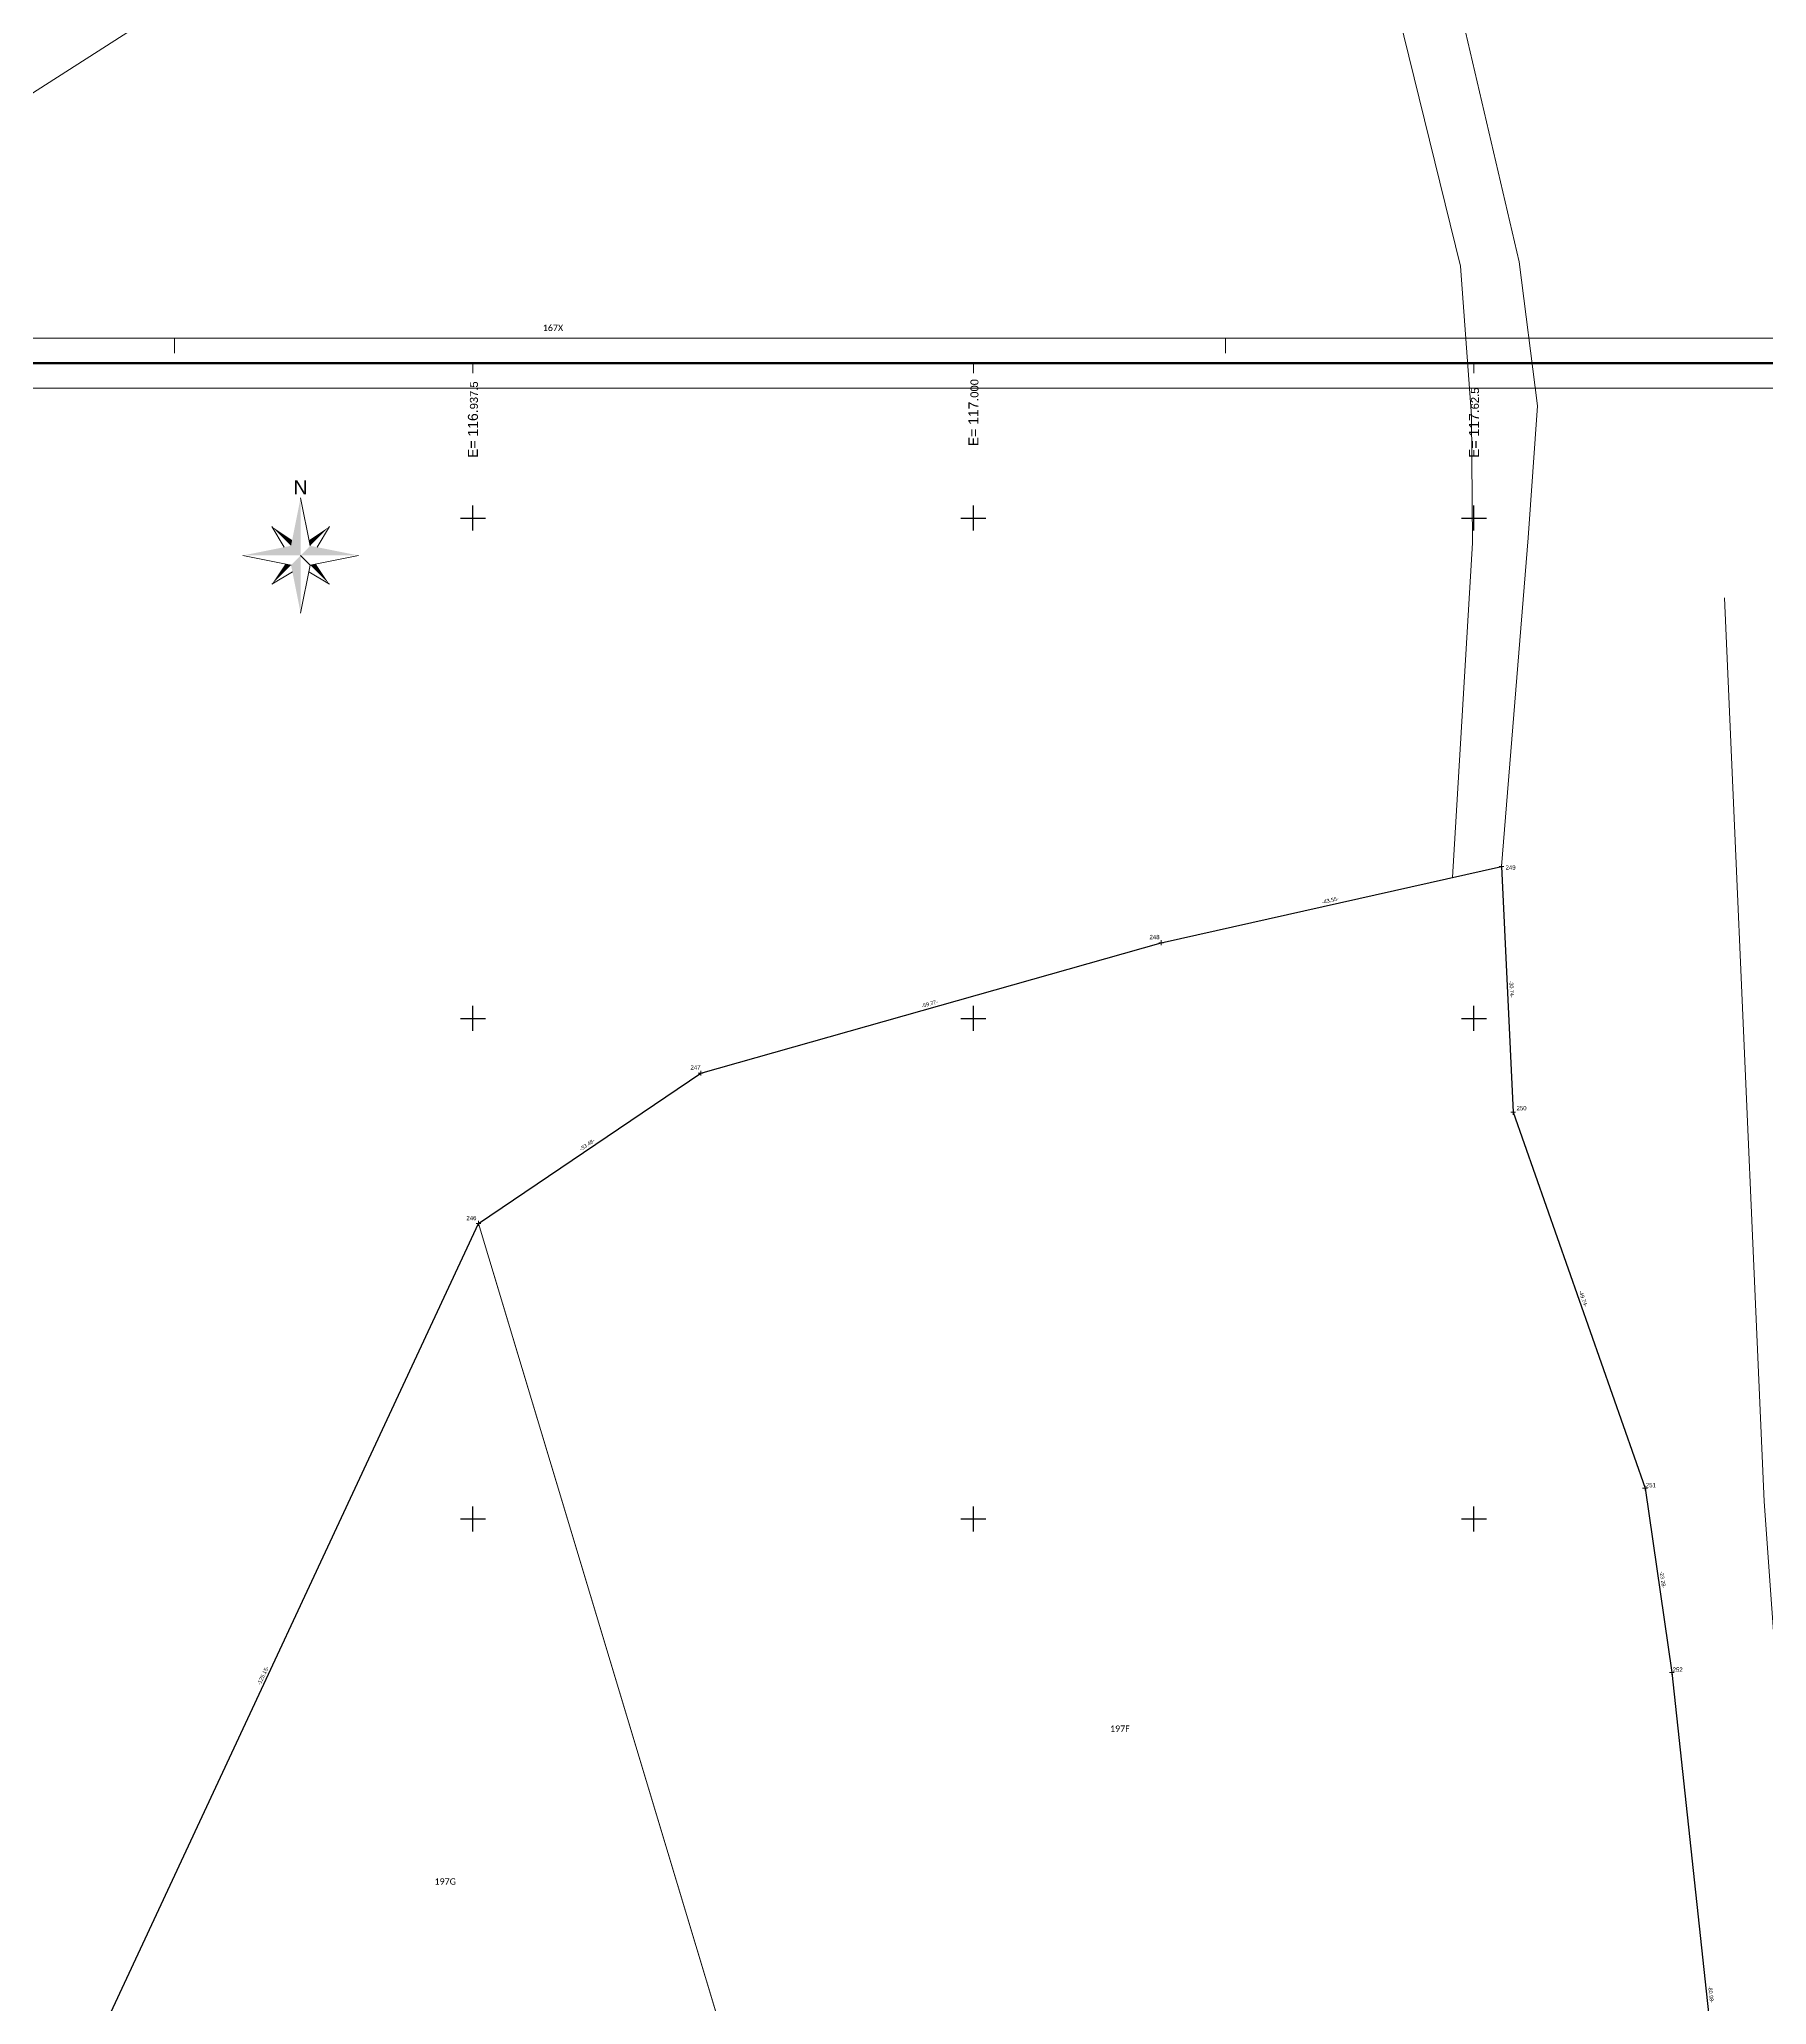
# Model space of a CAD drawing. Header units: metres. Extents: x 113120 to 240396, y 120329 to 242116.
# Drawn here: x 113775.6 to 113991.3, y 121251.8 to 121497.3 of the extents above; entities that cross this region are included whole.
import ezdxf
from ezdxf.enums import TextEntityAlignment as Align

# ---------------------------------------------------------------- set-up
doc = ezdxf.new("R2010")
doc.units = ezdxf.units.M
doc.header["$LTSCALE"] = 3
doc.header["$PDMODE"] = 2
doc.header["$PDSIZE"] = 0.3
doc.layers.get('0').update_dxf_attribs({"lineweight": 0})
for name, color, linetype, lineweight in [('Bordure', 1, 'Continuous', 0), ('Bpn_CaPa', 78, 'Continuous', 0), ('Bpt_CaNu', 7, 'Continuous', 0), ('Carroyage(1)', 7, 'Continuous', 0), ('Cotation Linéaire', 6, 'Continuous', 0), ('Limite de propriété', 5, 'Continuous', 30), ('Légende', 255, 'Continuous', 0), ('TopoAlt', 30, 'Continuous', 0), ('TOPOJIS', 5, 'Continuous', 0), ('TopoMat', 5, 'Continuous', 0)]:
    doc.layers.add(name, color=color, linetype=linetype, lineweight=lineweight)
doc.layers.add('Carroyage(1)_Croix', color=7, linetype='Continuous')
doc.layers.add('Carroyage(1)_Textes', color=7, linetype='Continuous')
doc.styles.add('Legend', font='')
doc.styles.get("Standard").update_dxf_attribs({"font": 'arial.ttf'})
doc.styles.get('Legend').set_extended_font_data('Calibri')

# ---------------------------------------------------------------- blocks, each defined once
blk = doc.blocks.new('TCPOINT')
at = {"color": 0}
blk.add_point((0, 0), dxfattribs=at)
at = {"layer": 'TopoAlt'}
blk.add_attdef('ALT', text='', height=0.3, dxfattribs=at).set_placement((0.1, -0.1), align=Align.TOP_LEFT)
at = {"layer": 'TopoMat'}
blk.add_attdef('MAT', (0.1, 0.1), '', height=0.3, dxfattribs=at)
blk = doc.blocks.new('Y003')
at = {"color": 0}
for p, q in [((0, 0), (1.03, -5.17)), ((-3.1, -3.1), (-1.77, -5.32)), ((3.1, -3.1), (1.77, -5.32)), ((-6.21, -6.21), (-1.03, -7.24)), ((1.03, -7.24), (6.21, -6.21)), ((-3.1, -9.31), (-0.89, -7.98)), ((3.1, -9.31), (0.89, -7.98))]:
    blk.add_line(p, q, dxfattribs=at)
blk.add_lwpolyline([(0, -12.41), (1.03, -7.24), (0, -6.21)], dxfattribs=at)
for points in [[(0, -6.21), (0, -6.21), (0, 0), (-1.03, -5.17)], [(-3.1, -3.1), (-1.03, -5.17), (-0.91, -4.56)], [(3.1, -3.1), (1.03, -5.17), (0.91, -4.56)], [(-6.21, -6.21), (-1.03, -5.17), (0, -6.21)], [(0, -6.21), (0, -12.41), (-1.03, -7.24)], [(0, -6.21), (6.21, -6.21), (1.03, -5.17)], [(-3.1, -9.31), (-1.03, -7.24), (-1.64, -7.12)], [(3.1, -9.31), (1.03, -7.24), (1.64, -7.12)]]:
    blk.add_solid(points, dxfattribs=at)
blk.add_text('N', height=1.5, dxfattribs=at).set_placement((-0.76, 0.37))

msp = doc.modelspace()

# ---------------------------------------------------------------- linework, layer by layer
at = {"flags": 128}
msp.add_lwpolyline([(113667.48, 120723.71), (114179.98, 120723.71), (114179.98, 121453.71), (113667.48, 121453.71)], close=True, dxfattribs=at)
at = {"layer": 'Bordure', "flags": 128}
msp.add_lwpolyline([(114066.85, 120830.35), (114046.23, 120917.36), (114035.2, 120963.89), (114024.68, 121025.61), (114016.2, 121075.32), (114007.62, 121143.2), (113997.62, 121222.27), (113991, 121314.66), (113986.06, 121427.53)], dxfattribs=at)
at = {"layer": 'Bpn_CaPa'}
for p, q in [((113872.32, 121210.26), (113832.3, 121343.31, 99.28)), ((113832.3, 121343.31, 99.28), (113872.32, 121210.26))]:
    msp.add_line(p, q, dxfattribs=at)
for points in [[(113745.07, 121471.58), (113721.9, 121556.21), (113741.16, 121567.46), (113789.65, 121500.12), (113745.07, 121471.58)], [(113958.2, 121393.99), (113952.09, 121392.62), (113954.6, 121434.4), (113954.48, 121450.28), (113953.08, 121468.95), (113936.96, 121534.48), (113938.1, 121542.27), (113945.99, 121544.85), (113944.98, 121535.75), (113960.4, 121469.5), (113962.69, 121451.53), (113961.54, 121435.02), (113958.2, 121393.99)], [(113881.01, 121180.58), (113872.32, 121210.26), (113830.47, 121349.41), (113858.21, 121368.17), (113915.71, 121384.46), (113952.09, 121392.62), (113958.2, 121393.99), (113959.67, 121363.28), (113976.13, 121316.34), (113979.48, 121293.3), (113988.18, 121212.79), (113881.01, 121180.58)], [(113872.32, 121210.26), (113792.85, 121186.25), (113777.61, 121235.97), (113830.47, 121349.41), (113872.32, 121210.26)]]:
    msp.add_lwpolyline(points, close=True, dxfattribs=at)
at = {"layer": 'Carroyage(1)'}
for p, q in [((113792.48, 121459.96), (113792.48, 121458.09)), ((113923.73, 121459.96), (113923.73, 121458.09)), ((113829.77, 121456.84), (113829.77, 121455.59)), ((113892.27, 121456.84), (113892.27, 121455.59)), ((113954.77, 121456.84), (113954.77, 121455.59))]:
    msp.add_line(p, q, dxfattribs=at)
msp.add_lwpolyline([(113661.23, 120717.46), (114186.23, 120717.46), (114186.23, 121459.96), (113661.23, 121459.96)], close=True, dxfattribs=at)
at = {"layer": 'Carroyage(1)', "const_width": 0.312}
msp.add_lwpolyline([(113664.36, 120720.59), (114183.11, 120720.59), (114183.11, 121456.84), (113664.36, 121456.84)], close=True, dxfattribs=at)
at = {"layer": 'Carroyage(1)_Croix'}
for p, q in [((113829.77, 121435.94), (113829.77, 121439.06)), ((113892.27, 121435.94), (113892.27, 121439.06)), ((113954.77, 121435.94), (113954.77, 121439.06)), ((113828.2, 121437.5), (113831.33, 121437.5)), ((113890.7, 121437.5), (113893.83, 121437.5)), ((113953.2, 121437.5), (113956.33, 121437.5)), ((113828.2, 121375), (113831.33, 121375)), ((113829.77, 121373.44), (113829.77, 121376.56)), ((113890.7, 121375), (113893.83, 121375)), ((113892.27, 121373.44), (113892.27, 121376.56)), ((113953.2, 121375), (113956.33, 121375)), ((113954.77, 121373.44), (113954.77, 121376.56)), ((113829.77, 121310.94), (113829.77, 121314.06)), ((113892.27, 121310.94), (113892.27, 121314.06)), ((113954.77, 121310.94), (113954.77, 121314.06)), ((113828.2, 121312.5), (113831.33, 121312.5)), ((113890.7, 121312.5), (113893.83, 121312.5)), ((113953.2, 121312.5), (113956.33, 121312.5))]:
    msp.add_line(p, q, dxfattribs=at)
at = {"layer": 'Limite de propriété'}
for p, q in [((113915.71, 121384.46), (113958.2, 121393.99)), ((113958.2, 121393.99), (113959.67, 121363.28)), ((113858.21, 121368.17), (113915.71, 121384.46)), ((113830.47, 121349.41), (113858.21, 121368.17)), ((113959.67, 121363.28), (113976.13, 121316.34)), ((113777.61, 121235.97), (113830.47, 121349.41)), ((113976.13, 121316.34), (113979.48, 121293.3)), ((113979.48, 121293.3), (113988.18, 121212.79))]:
    msp.add_line(p, q, dxfattribs=at)

# ---------------------------------------------------------------- block references
at = {"layer": 'Légende', "xscale": 1.160802165586493, "yscale": 1.160802165586493, "zscale": 1.160802165586493}
msp.add_blockref('Y003', (113808.25, 121440.04), dxfattribs=at)
at = {"layer": 'TOPOJIS'}
ref = msp.add_blockref('TCPOINT', (113958.2, 121393.99), dxfattribs=at)
ref.add_attrib('MAT', '249', (113958.71, 121393.59), dxfattribs={"layer": 'TopoMat', "height": 0.54})
ref = msp.add_blockref('TCPOINT', (113915.71, 121384.46), dxfattribs=at)
ref.add_attrib('MAT', '248', (113914.25, 121384.9), dxfattribs={"layer": 'TopoMat', "height": 0.54})
ref = msp.add_blockref('TCPOINT', (113858.21, 121368.17), dxfattribs=at)
ref.add_attrib('MAT', '247', (113856.93, 121368.61), dxfattribs={"layer": 'TopoMat', "height": 0.54})
ref = msp.add_blockref('TCPOINT', (113959.67, 121363.28), dxfattribs=at)
ref.add_attrib('MAT', '250', (113960.08, 121363.53), dxfattribs={"layer": 'TopoMat', "height": 0.54})
ref = msp.add_blockref('TCPOINT', (113830.47, 121349.41), dxfattribs=at)
ref.add_attrib('MAT', '246', (113828.95, 121349.8), dxfattribs={"layer": 'TopoMat', "height": 0.54})
ref = msp.add_blockref('TCPOINT', (113976.13, 121316.34), dxfattribs=at)
ref.add_attrib('MAT', '251', (113976.23, 121316.44), dxfattribs={"layer": 'TopoMat', "height": 0.54})
ref = msp.add_blockref('TCPOINT', (113979.48, 121293.3), dxfattribs=at)
ref.add_attrib('MAT', '252', (113979.58, 121293.4), dxfattribs={"layer": 'TopoMat', "height": 0.54})

# ---------------------------------------------------------------- texts
at = {"layer": 'Bpt_CaNu', "char_height": 0.8, "attachment_point": 7, "style": 'Legend'}
for s, insert in [('167X', (113838.49, 121460.86)), ('197F', (113909.32, 121285.89)), ('197G', (113824.97, 121266.79))]:
    msp.add_mtext(s, dxfattribs=dict(at, insert=insert))
at = {"layer": 'Carroyage(1)_Textes'}
for s, height, p in [('937.5', 1, (113830.39, 121451.08)), ('000', 1, (113892.89, 121452.53)), ('62.5', 1, (113955.39, 121451.08)), ('E= 116.', 1.25, (113830.39, 121445.01)), ('E= 117.', 1.25, (113892.89, 121446.47)), ('E= 117.', 1.25, (113955.39, 121445.01))]:
    msp.add_text(s, height=height, rotation=90, dxfattribs=at).set_placement(p)
at = {"layer": 'Cotation Linéaire'}
for s, rotation, p in [('-43.55-', 12.638, (113936.88, 121389.53)), ('-30.74-', 272.7514, (113959.24, 121378.65)), ('-59.77-', 15.8251, (113886.87, 121376.61)), ('-33.48-', 34.0696, (113844.16, 121359.04)), ('-49.74-', 289.3216, (113968.19, 121339.92)), ('-23.28-', 278.2631, (113978.11, 121304.87)), ('-125.15-', 65.0167, (113803.76, 121292.82)), ('-80.98-', 276.1683, (113984.13, 121253.08))]:
    msp.add_text(s, height=0.48, rotation=rotation, dxfattribs=at).set_placement(p, align=Align.CENTER)

doc.saveas('drawing.dxf')
